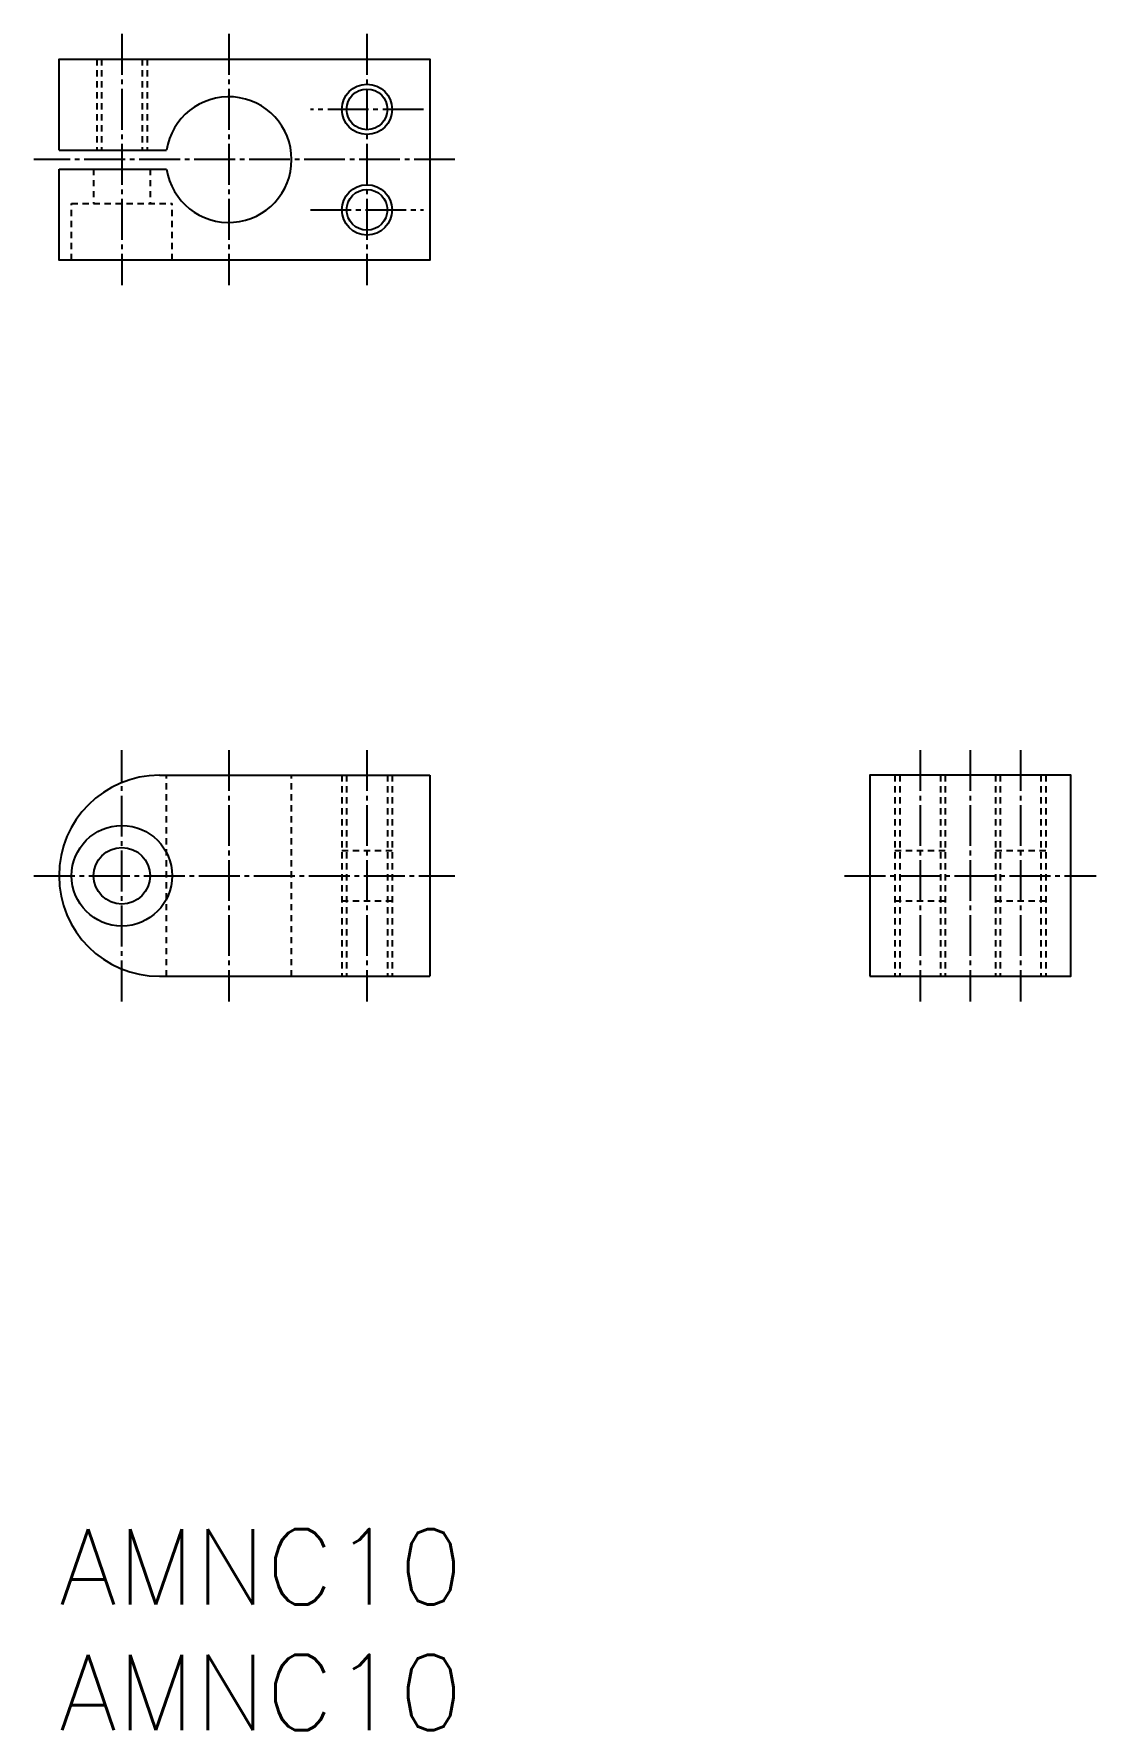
# Model space of a CAD drawing. Extents: x -149 to -64, y -3635 to -3500.
import ezdxf

# ---------------------------------------------------------------- set-up
doc = ezdxf.new("R2010")
doc.units = 0
doc.header["$LTSCALE"] = 0.25
doc.linetypes.add('CENTER', pattern=[17.5, 13, -1.5, 1.5, -1.5])
doc.linetypes.add('DASHED', pattern=[3.5, 2, -1.5])
doc.layers.get('0').update_dxf_attribs({"linetype": 'CONTINUOUS'})
doc.layers.add('CENTER', color=1, linetype='CENTER')
doc.styles.get("Standard").update_dxf_attribs({"font": 'txt', "bigfont": 'BIGFONT'})

msp = doc.modelspace()

# ---------------------------------------------------------------- linework, layer by layer
at = {"color": 3, "linetype": 'DASHED'}
for p, q in [((-143.71, -3502.16), (-143.71, -3509.41)), ((-143.33, -3502.16), (-143.33, -3509.41)), ((-140.09, -3502.16), (-140.09, -3509.41)), ((-139.71, -3502.16), (-139.71, -3509.41)), ((-143.96, -3510.91), (-143.96, -3513.66)), ((-139.46, -3510.91), (-139.46, -3513.66)), ((-145.71, -3518.16), (-145.71, -3513.66)), ((-145.71, -3513.66), (-137.71, -3513.66)), ((-137.71, -3518.16), (-137.71, -3513.66)), ((-138.15, -3575.16), (-138.15, -3559.16)), ((-128.21, -3575.16), (-128.21, -3559.16)), ((-124.21, -3559.16), (-124.21, -3575.16)), ((-123.83, -3559.16), (-123.83, -3575.16)), ((-120.59, -3559.16), (-120.59, -3575.16)), ((-120.21, -3559.16), (-120.21, -3575.16)), ((-80.21, -3559.16), (-80.21, -3575.16)), ((-79.83, -3559.16), (-79.83, -3575.16)), ((-76.59, -3559.16), (-76.59, -3575.16)), ((-76.21, -3559.16), (-76.21, -3575.16)), ((-72.21, -3559.16), (-72.21, -3575.16)), ((-71.83, -3559.16), (-71.83, -3575.16)), ((-68.59, -3559.16), (-68.59, -3575.16)), ((-68.21, -3559.16), (-68.21, -3575.16)), ((-124.21, -3565.16), (-120.21, -3565.16)), ((-80.21, -3565.16), (-76.21, -3565.16)), ((-72.21, -3565.16), (-68.21, -3565.16)), ((-124.21, -3569.16), (-120.21, -3569.16)), ((-80.21, -3569.16), (-76.21, -3569.16)), ((-72.21, -3569.16), (-68.21, -3569.16))]:
    msp.add_line(p, q, dxfattribs=at)
at = {"color": 7, "linetype": 'CONTINUOUS'}
for p, q in [((-146.71, -3509.41), (-138.15, -3509.41)), ((-146.71, -3510.91), (-138.15, -3510.91)), ((-138.71, -3559.16), (-117.21, -3559.16)), ((-117.21, -3559.16), (-117.21, -3575.16)), ((-138.71, -3575.16), (-117.21, -3575.16))]:
    msp.add_line(p, q, dxfattribs=at)
msp.add_lwpolyline([(-146.71, -3509.41), (-146.71, -3502.16), (-117.21, -3502.16), (-117.21, -3518.16), (-146.71, -3518.16), (-146.71, -3510.91)], dxfattribs=at)
msp.add_lwpolyline([(-82.21, -3575.16), (-66.21, -3575.16), (-66.21, -3559.16), (-82.21, -3559.16)], close=True, dxfattribs=at)
at = {"color": 3, "linetype": 'CONTINUOUS'}
for centre in [(-122.21, -3506.16), (-122.21, -3514.16)]:
    msp.add_circle(centre, 2, dxfattribs=at)
at = {"color": 7, "linetype": 'CONTINUOUS'}
for centre, radius in [((-122.21, -3506.16), 1.62), ((-122.21, -3514.16), 1.62), ((-141.71, -3567.16), 4), ((-141.71, -3567.16), 2.25)]:
    msp.add_circle(centre, radius, dxfattribs=at)
for centre, radius, start, end in [((-133.21, -3510.16), 5, 188.6269, 171.3731), ((-138.71, -3567.16), 8, 90, 270)]:
    msp.add_arc(centre, radius, start, end, dxfattribs=at)
at = {"layer": 'CENTER', "color": 1, "linetype": 'CENTER'}
for p, q in [((-141.71, -3500.16), (-141.71, -3520.16)), ((-133.21, -3500.16), (-133.21, -3520.16)), ((-122.21, -3500.16), (-122.21, -3520.16)), ((-117.71, -3506.16), (-126.71, -3506.16)), ((-115.21, -3510.16), (-148.71, -3510.16)), ((-126.71, -3514.16), (-117.71, -3514.16)), ((-141.71, -3577.16), (-141.71, -3557.16)), ((-133.21, -3557.16), (-133.21, -3577.16)), ((-122.21, -3557.16), (-122.21, -3577.16)), ((-78.21, -3557.16), (-78.21, -3577.16)), ((-74.21, -3557.16), (-74.21, -3577.16)), ((-70.21, -3557.16), (-70.21, -3577.16)), ((-148.71, -3567.16), (-115.21, -3567.16)), ((-84.21, -3567.16), (-64.21, -3567.16))]:
    msp.add_line(p, q, dxfattribs=at)

# ---------------------------------------------------------------- texts
at = {"color": 7, "linetype": 'CONTINUOUS'}
for p in [(-146.71, -3625.16), (-146.71, -3635.16)]:
    msp.add_text('AMNC10', height=6, dxfattribs=at).set_placement(p)

doc.saveas('drawing.dxf')
